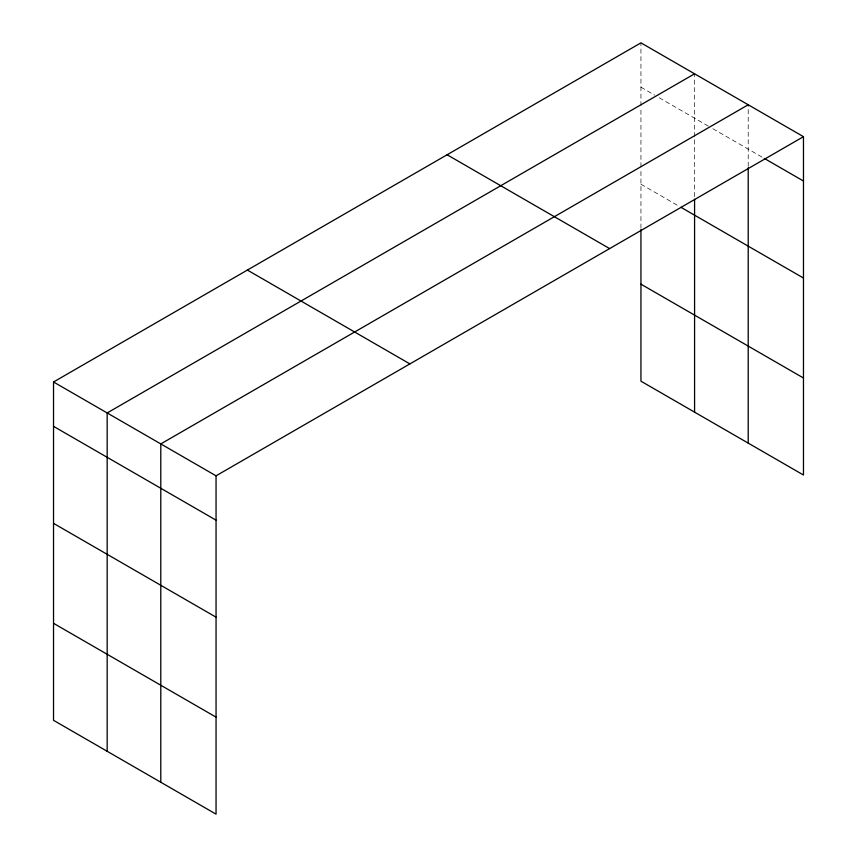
<?xml version="1.0" encoding="UTF-8"?>
<svg xmlns="http://www.w3.org/2000/svg" width="857" height="857" viewBox="0 0 857 857"><rect width="100%" height="100%" fill="white"/><g stroke="black" fill="none" stroke-linecap="round" stroke-linejoin="round"><path stroke-width="0.64" stroke-dasharray="4.29 3.21" d="M640.95 228.198L640.95 168.272M640.95 166.944L640.95 107.136M640.95 105.807L640.95 42.85M694.577 196.574L694.577 138.095M694.577 136.766L694.577 73.809M748.215 166.408L748.215 104.779M640.95 87.2L654.641 95.106M659.204 97.741L708.268 126.075M712.842 128.711L763.18 157.763M640.95 184.212L678.605 205.959"/><path stroke-width="1.29" d="M803.47 136.681L640.95 42.85L53.53 381.986L53.53 720.319L216.05 814.15L216.05 475.817L803.47 136.681L803.47 475.014L640.95 381.183L640.95 229.526M694.577 199.231L694.577 412.142M748.215 167.736L748.215 443.112M694.577 73.809L107.168 412.956L107.168 751.289M748.215 104.779L160.795 443.915L160.795 782.248M764.326 158.427L803.47 181.031M680.887 207.276L803.47 278.043M447.108 154.763L609.616 248.594M640.95 284.17L803.47 377.991M247.384 270.073L409.892 363.904M53.53 381.986L216.05 475.817M53.53 426.347L216.05 520.167M53.53 523.359L216.05 617.179M53.53 623.307L216.05 717.138"/></g></svg>
